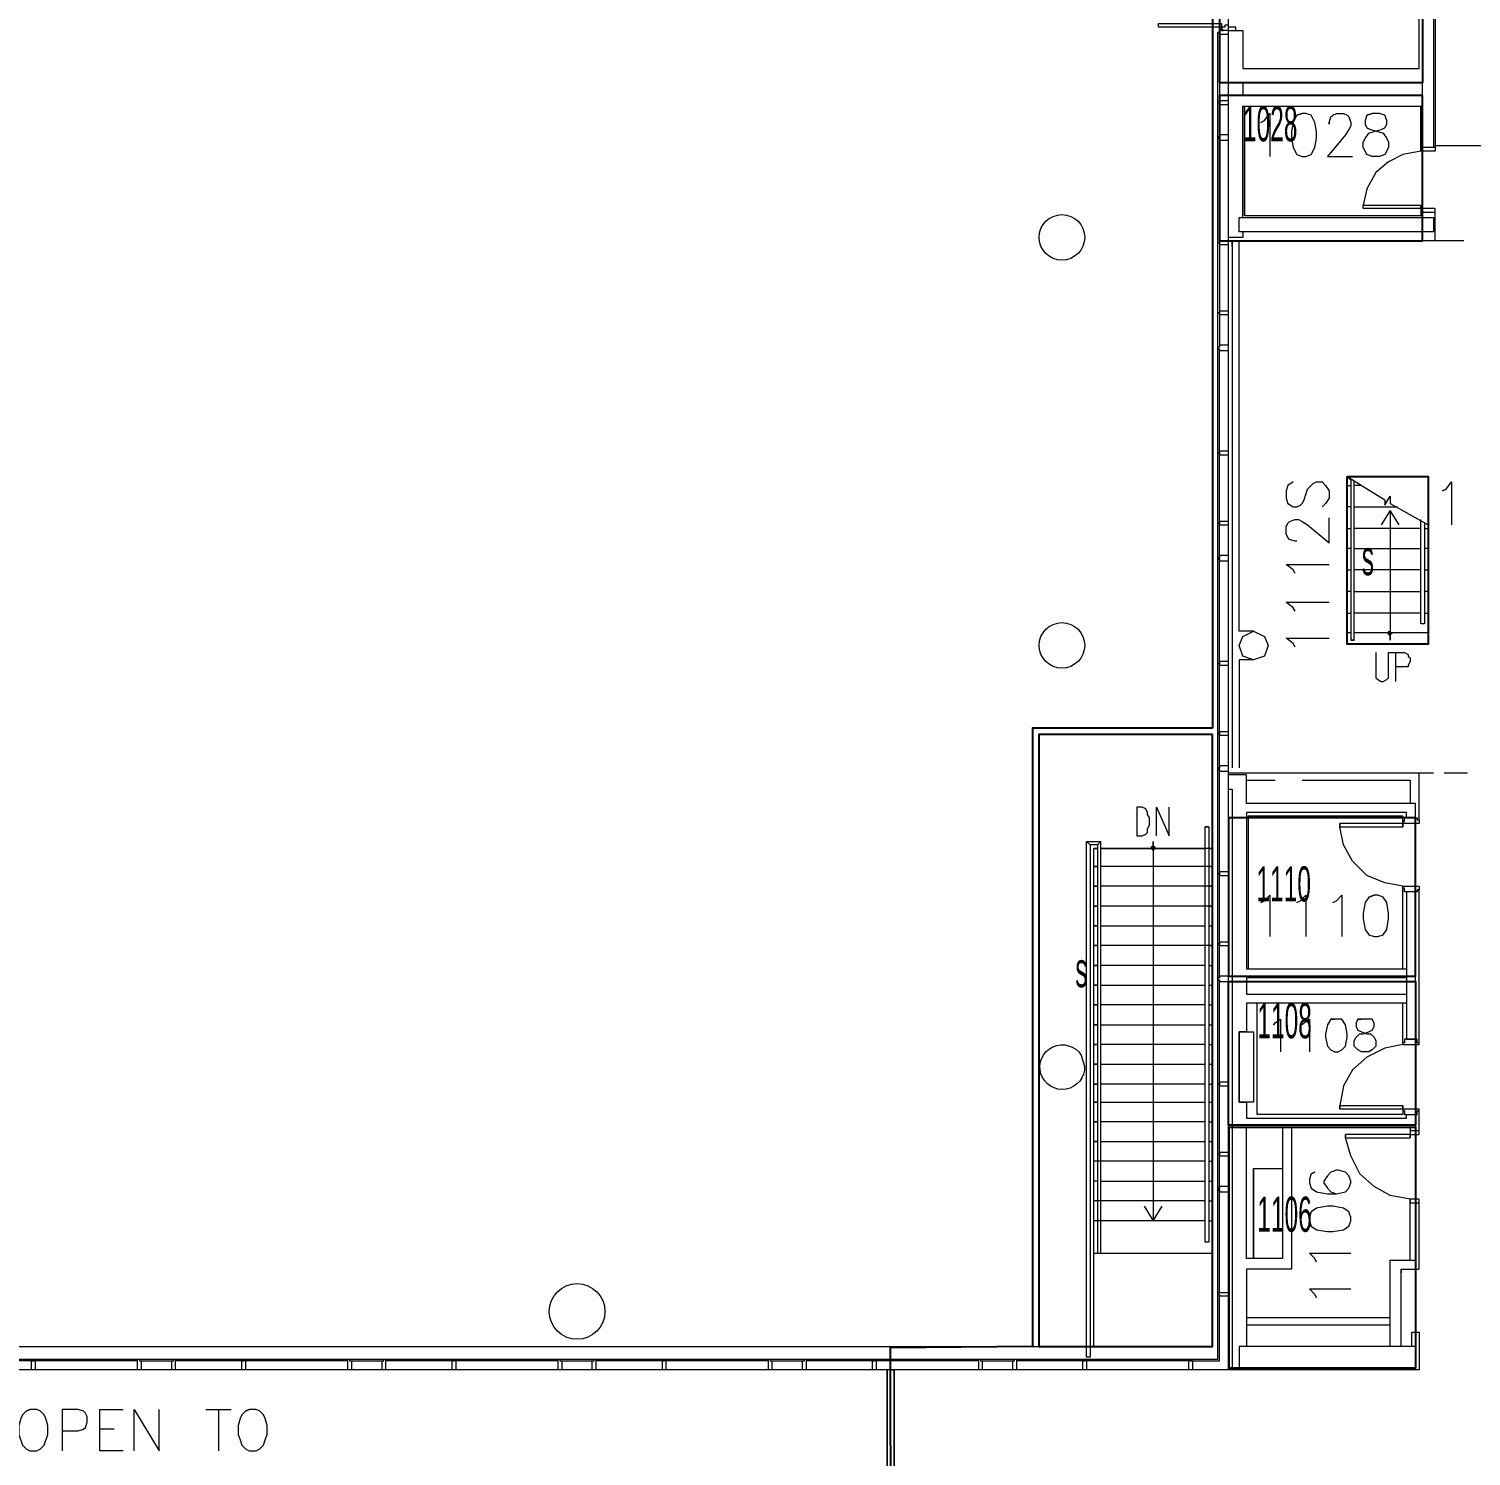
# Model space of a CAD drawing. Header units: metres. Extents: x 3 to 116, y 0 to 119.
# Drawn here: x 52.48 to 73.01, y 71.69 to 92.01 of the extents above; entities that cross this region are included whole.
import ezdxf

# ---------------------------------------------------------------- set-up
doc = ezdxf.new("R2010")
doc.units = ezdxf.units.M
doc.layers.add('Outside', color=7, linetype='Continuous')
doc.layers.add('PDF_Geometry', color=7, linetype='Continuous', transparency=0.8)
doc.styles.get("Standard").update_dxf_attribs({"font": 'arial.ttf', "width": 0.5, "height": 0.5})

msp = doc.modelspace()

# ---------------------------------------------------------------- linework, layer by layer
for points in [[(72.317, 91.238), (69.431, 91.238), (69.431, 96.124), (72.317, 96.124)], [(72.317, 91.059), (69.426, 91.059), (69.426, 88.987), (72.317, 88.987)], [(71.243, 85.635), (72.394, 85.635), (72.394, 83.248), (71.243, 83.248)], [(69.324, 81.963), (66.856, 81.963), (66.856, 73.255), (69.324, 73.255)], [(69.554, 78.524), (72.215, 78.524), (72.215, 80.775), (69.554, 80.775)], [(72.215, 76.402), (69.554, 76.402), (69.554, 78.447), (72.215, 78.447)], [(69.564, 76.375), (72.215, 76.375), (72.215, 72.947), (69.564, 72.947)]]:
    msp.add_lwpolyline(points, close=True)
at = {"layer": 'Outside'}
msp.add_lwpolyline([(92.232, 88.408), (89.611, 88.424), (89.611, 89.55), (74.594, 89.55), (74.594, 96.457), (76.18, 96.457), (76.18, 96.215), (77.024, 95.408), (78.61, 95.382), (79.48, 96.201), (79.48, 96.508), (81.552, 96.508), (81.552, 98.989), (90.404, 98.913, 0.420713), (91.632, 100.115), (91.658, 101.292), (94.011, 101.266), (94.037, 107.022), (92.092, 107.048), (92.092, 118.074), (69.324, 118.074), (69.324, 82.054)], format="xyb", dxfattribs=at)
msp.add_lwpolyline([(69.324, 82.054), (66.766, 82.054), (66.766, 73.254), (64.74, 73.235), (64.745, 70.465), (33.44, 70.469), (33.432, 62.483), (30.899, 62.483), (30.848, 70.465), (6.059, 70.619)], dxfattribs=at)
at = {"layer": 'PDF_Geometry', "lineweight": 5}
for points in [[(72.368, 98.12), (72.496, 98.12), (72.368, 98.12), (72.368, 98.196), (72.496, 98.196), (72.496, 98.171), (72.522, 98.171), (72.522, 98.145), (72.496, 98.145), (72.496, 98.12), (72.496, 90.266), (72.292, 90.266), (72.036, 90.215), (71.831, 90.112), (71.652, 89.959), (71.524, 89.729), (71.473, 89.498)], [(72.906, 88.987), (72.496, 88.987), (69.554, 88.987), (69.554, 91.98), (69.759, 91.98), (69.759, 91.443), (72.266, 91.443), (72.266, 96.124)], [(72.471, 96.124), (72.471, 90.317)], [(72.164, 73.254), (72.164, 73.458), (72.266, 73.458), (72.266, 72.921), (69.554, 72.921), (69.554, 94.845)], [(69.657, 91.98), (69.657, 92.031), (69.554, 92.031), (69.554, 92.057), (69.503, 92.057), (69.503, 92.031), (69.452, 92.031), (69.452, 91.98), (69.478, 91.98), (69.452, 92.031), (68.557, 92.031), (68.557, 92.082), (69.452, 92.082), (69.452, 92.031)], [(30.439, 73.074), (69.401, 73.074), (69.401, 91.954)], [(69.426, 91.954), (69.426, 90.931), (69.554, 90.931), (69.554, 90.982), (69.426, 90.982), (69.426, 90.957), (69.401, 90.957), (69.426, 90.957), (69.426, 90.931)], [(69.759, 91.238), (69.759, 91.059)], [(69.426, 90.471), (69.426, 90.957)], [(69.759, 89.319), (69.759, 90.905), (72.317, 90.905), (72.317, 90.266)], [(69.759, 90.905), (69.759, 89.345)], [(72.496, 88.987), (72.496, 89.447), (72.292, 89.447), (72.292, 89.345), (69.785, 89.345), (69.785, 90.905)], [(70.066, 90.701), (70.015, 90.675), (70.066, 90.701), (70.143, 90.803), (70.143, 90.189)], [(70.526, 90.778), (70.603, 90.803), (70.526, 90.778), (70.475, 90.675), (70.45, 90.547), (70.45, 90.445), (70.475, 90.317), (70.526, 90.215), (70.603, 90.189), (70.654, 90.189), (70.731, 90.215), (70.782, 90.317), (70.808, 90.445), (70.808, 90.547), (70.782, 90.675), (70.731, 90.778), (70.654, 90.803), (70.603, 90.803)], [(70.987, 90.675), (70.987, 90.65), (70.987, 90.675), (71.012, 90.752), (71.038, 90.778), (71.089, 90.803), (71.192, 90.803), (71.243, 90.778), (71.268, 90.752), (71.294, 90.675), (71.294, 90.624), (71.268, 90.573), (71.217, 90.496), (70.961, 90.189), (71.319, 90.189)], [(71.524, 90.778), (71.601, 90.803), (71.524, 90.778), (71.499, 90.701), (71.499, 90.65), (71.524, 90.598), (71.575, 90.573), (71.678, 90.547), (71.754, 90.522), (71.806, 90.445), (71.831, 90.394), (71.831, 90.317), (71.78, 90.215), (71.703, 90.189), (71.601, 90.189), (71.524, 90.215), (71.473, 90.317), (71.473, 90.394), (71.499, 90.445), (71.55, 90.522), (71.626, 90.547), (71.729, 90.573), (71.78, 90.598), (71.806, 90.65), (71.806, 90.701), (71.78, 90.778), (71.703, 90.803), (71.601, 90.803)], [(72.292, 90.266), (72.292, 90.905)], [(69.426, 90.445), (69.426, 87.963), (69.426, 87.477)], [(74.261, 90.343), (72.496, 90.343)], [(72.496, 90.317), (72.317, 90.317)], [(72.292, 89.447), (72.292, 89.498)], [(72.292, 89.396), (72.496, 89.396)], [(69.759, 89.115), (69.759, 89.038), (69.554, 89.038)], [(69.605, 88.91), (69.605, 88.987), (69.605, 81.491)], [(69.912, 83.435), (69.708, 83.435), (69.708, 88.987)], [(69.426, 78.498), (69.426, 78.984), (69.426, 85.968), (69.426, 87.452)], [(71.294, 83.41), (71.243, 83.41), (71.243, 85.635), (71.294, 85.584), (71.294, 83.307), (71.345, 83.307), (71.345, 85.559)], [(71.243, 85.635), (71.78, 85.303), (71.78, 85.226), (71.857, 85.354), (71.857, 85.252), (72.394, 84.945), (72.394, 83.41), (71.345, 83.41)], [(70.475, 85.559), (70.399, 85.508), (70.373, 85.431), (70.373, 85.328), (70.399, 85.252), (70.475, 85.201), (70.526, 85.201), (70.578, 85.226), (70.603, 85.252), (70.629, 85.303), (70.68, 85.456), (70.757, 85.533), (70.808, 85.559), (70.885, 85.559), (70.936, 85.508), (70.987, 85.431), (70.987, 85.328), (70.936, 85.252), (70.885, 85.201)], [(71.243, 85.508), (71.294, 85.508)], [(71.447, 85.508), (71.345, 85.508)], [(72.65, 85.456), (72.599, 85.431), (72.65, 85.456), (72.727, 85.559), (72.727, 84.945)], [(71.294, 85.201), (71.243, 85.201)], [(71.345, 85.201), (71.959, 85.201)], [(70.526, 84.714), (70.501, 84.714), (70.424, 84.74), (70.399, 84.766), (70.373, 84.817), (70.373, 84.919), (70.399, 84.97), (70.424, 84.996), (70.501, 85.021), (70.552, 85.021), (70.603, 84.996), (70.68, 84.945), (70.987, 84.689), (70.987, 85.047)], [(71.985, 84.945), (71.857, 85.149), (71.729, 84.945)], [(71.857, 85.149), (71.857, 83.307), (71.857, 83.41), (71.882, 83.41), (71.857, 83.41), (71.857, 83.435), (71.831, 83.41), (71.831, 83.384), (71.857, 83.384), (71.882, 83.41), (71.857, 83.41), (71.857, 83.384), (71.857, 83.435), (71.857, 83.384), (71.831, 83.435), (71.831, 83.384), (71.831, 83.41), (71.831, 83.384), (71.857, 83.384), (71.831, 83.384), (71.882, 83.41), (71.831, 83.41), (71.857, 83.41), (71.831, 83.41)], [(72.343, 84.97), (72.343, 83.538), (72.292, 83.538), (72.292, 85.021)], [(71.243, 84.894), (71.294, 84.894)], [(72.292, 84.894), (71.345, 84.894)], [(72.343, 84.894), (72.394, 84.894)], [(71.294, 84.612), (71.243, 84.612)], [(71.345, 84.612), (72.292, 84.612)], [(72.394, 84.612), (72.343, 84.612)], [(70.501, 84.254), (70.475, 84.305), (70.373, 84.382), (70.987, 84.382)], [(71.243, 84.305), (71.294, 84.305)], [(72.292, 84.305), (71.345, 84.305)], [(72.343, 84.305), (72.394, 84.305)], [(71.294, 83.998), (71.243, 83.998)], [(71.345, 83.998), (72.292, 83.998)], [(72.394, 83.998), (72.343, 83.998)], [(70.501, 83.717), (70.475, 83.768), (70.373, 83.845), (70.987, 83.845)], [(71.243, 83.691), (71.294, 83.691)], [(72.292, 83.691), (71.345, 83.691)], [(72.343, 83.691), (72.394, 83.691)], [(67.201, 83.538), (67.201, 83.538)], [(72.343, 83.538), (72.292, 83.538)], [(70.501, 83.205), (70.475, 83.256), (70.373, 83.333), (70.987, 83.333)], [(71.345, 83.307), (71.294, 83.307)], [(69.912, 83.026), (69.708, 83.026), (69.708, 81.491)], [(71.652, 83.128), (71.652, 82.77), (71.678, 82.745), (71.729, 82.719), (71.754, 82.719), (71.806, 82.745), (71.831, 82.77), (71.831, 83.128), (71.933, 83.128), (71.933, 82.719)], [(71.933, 83.128), (72.061, 83.128), (72.113, 83.103), (72.113, 83.077), (72.138, 83.052), (72.138, 83), (72.113, 82.949), (72.113, 82.924), (71.933, 82.924)], [(72.266, 80.749), (72.266, 81.414), (69.554, 81.414)], [(72.215, 80.775), (72.215, 80.979), (69.81, 80.979), (69.81, 81.389), (69.554, 81.389)], [(69.81, 81.312), (70.219, 81.312)], [(70.603, 81.312), (72.138, 81.312), (72.138, 80.979)], [(72.471, 81.414), (72.266, 81.414)], [(72.957, 81.414), (72.624, 81.414)], [(69.554, 81.184), (69.605, 81.184), (69.605, 72.947)], [(68.531, 80.519), (68.531, 80.928), (68.71, 80.519), (68.71, 80.928)], [(72.087, 80.775), (72.087, 80.852), (69.81, 80.852), (69.81, 78.626), (72.087, 78.626), (72.087, 78.498), (69.81, 78.498), (69.81, 78.268), (72.087, 78.268), (72.087, 78.14), (69.81, 78.14), (69.81, 77.73), (69.708, 77.73), (69.708, 76.733), (69.81, 76.733), (69.81, 76.503), (72.087, 76.503), (72.087, 76.554)], [(72.061, 80.724), (72.061, 80.775), (72.24, 80.775), (72.24, 80.749), (72.266, 80.749), (72.266, 80.698), (72.036, 80.698), (72.036, 80.724), (72.061, 80.724), (72.036, 80.724), (72.036, 80.8), (69.836, 80.8), (69.836, 78.626)], [(72.036, 79.803), (71.78, 79.854), (71.524, 79.956), (71.319, 80.161), (71.192, 80.391), (71.14, 80.647), (71.14, 80.698), (71.14, 80.647), (72.036, 80.647), (72.036, 80.698), (71.14, 80.698)], [(72.036, 80.698), (72.036, 80.647)], [(69.273, 80.647), (69.222, 80.647)], [(67.533, 80.442), (67.738, 80.442)], [(67.687, 80.391), (67.584, 80.391)], [(67.636, 73.254), (67.636, 80.34), (67.687, 80.34)], [(67.636, 80.34), (67.687, 80.34), (67.636, 80.34)], [(67.738, 74.584), (67.738, 80.442), (67.687, 80.391), (67.687, 74.584)], [(69.324, 80.34), (69.273, 80.34), (69.324, 80.34), (67.738, 80.34), (69.222, 80.34)], [(68.505, 80.365), (68.505, 80.34), (68.505, 80.365), (68.454, 80.365), (68.454, 80.34), (68.48, 80.314), (68.505, 80.34), (68.48, 80.34), (68.505, 80.34), (68.505, 80.365), (68.48, 80.34), (68.48, 80.365), (68.48, 80.34), (68.454, 80.365), (68.454, 80.34), (68.48, 80.34), (68.48, 80.442), (68.48, 75.044)], [(67.687, 80.084), (67.636, 80.084), (67.687, 80.084)], [(69.273, 80.084), (69.324, 80.084), (67.738, 80.084)], [(67.687, 79.803), (67.636, 79.803), (67.687, 79.803)], [(69.273, 79.803), (69.324, 79.803), (67.738, 79.803)], [(70.066, 79.598), (70.015, 79.572), (70.066, 79.598), (70.143, 79.675), (70.143, 79.086)], [(70.526, 79.572), (70.578, 79.598), (70.654, 79.675), (70.654, 79.086)], [(71.038, 79.572), (71.089, 79.598), (71.166, 79.675), (71.166, 79.086)], [(71.55, 79.649), (71.626, 79.675), (71.55, 79.649), (71.499, 79.572), (71.473, 79.419), (71.473, 79.342), (71.499, 79.189), (71.55, 79.112), (71.626, 79.086), (71.678, 79.086), (71.754, 79.112), (71.806, 79.189), (71.831, 79.342), (71.831, 79.419), (71.806, 79.572), (71.754, 79.649), (71.678, 79.675), (71.626, 79.675)], [(72.036, 78.626), (72.036, 79.777)], [(72.266, 77.577), (72.266, 79.752), (72.215, 79.726), (72.087, 79.726), (72.087, 77.628), (72.215, 77.628), (72.215, 79.726)], [(67.636, 79.521), (67.687, 79.521), (67.636, 79.521)], [(69.273, 79.521), (69.324, 79.521), (67.738, 79.521)], [(67.636, 79.24), (67.687, 79.24), (67.636, 79.24)], [(67.738, 79.24), (69.222, 79.24)], [(69.273, 79.24), (69.324, 79.24)], [(67.636, 78.958), (67.687, 78.958), (67.636, 78.958)], [(69.273, 78.958), (69.324, 78.958), (67.738, 78.958)], [(67.687, 78.677), (67.636, 78.677), (67.687, 78.677)], [(69.222, 78.677), (67.738, 78.677)], [(69.273, 78.677), (69.324, 78.677)], [(69.426, 74.021), (69.426, 76.989), (69.426, 78.472)], [(67.687, 78.396), (67.636, 78.396), (67.687, 78.396)], [(67.738, 78.396), (69.222, 78.396)], [(69.273, 78.396), (69.324, 78.396)], [(67.687, 78.114), (67.636, 78.114), (67.687, 78.114)], [(69.222, 78.114), (67.738, 78.114)], [(69.273, 78.114), (69.324, 78.114)], [(72.061, 76.605), (72.061, 76.554), (72.24, 76.554), (72.24, 76.605), (72.266, 76.605), (72.266, 76.63), (72.036, 76.63), (72.036, 76.605), (72.061, 76.605), (72.036, 76.605), (72.036, 76.554), (69.964, 76.554), (69.964, 78.14)], [(72.036, 77.577), (72.036, 78.14)], [(67.687, 77.833), (67.636, 77.833), (67.687, 77.833)], [(67.738, 77.833), (69.222, 77.833)], [(69.273, 77.833), (69.324, 77.833)], [(70.219, 77.858), (70.194, 77.833), (70.219, 77.858), (70.296, 77.91), (70.296, 77.449)], [(70.603, 77.833), (70.629, 77.858), (70.705, 77.91), (70.705, 77.449)], [(71.012, 77.91), (71.064, 77.91), (71.012, 77.91), (70.961, 77.833), (70.936, 77.705), (70.936, 77.654), (70.961, 77.526), (71.012, 77.475), (71.064, 77.449), (71.115, 77.449), (71.166, 77.475), (71.217, 77.526), (71.243, 77.654), (71.243, 77.705), (71.217, 77.833), (71.166, 77.91), (71.064, 77.91)], [(71.396, 77.91), (71.447, 77.91), (71.396, 77.91), (71.371, 77.858), (71.371, 77.807), (71.396, 77.756), (71.447, 77.73), (71.524, 77.705), (71.575, 77.705), (71.626, 77.654), (71.652, 77.603), (71.652, 77.526), (71.601, 77.475), (71.55, 77.449), (71.447, 77.449), (71.396, 77.475), (71.345, 77.526), (71.345, 77.603), (71.371, 77.654), (71.422, 77.705), (71.473, 77.705), (71.55, 77.73), (71.601, 77.756), (71.626, 77.807), (71.626, 77.858), (71.601, 77.91), (71.447, 77.91)], [(67.687, 77.551), (67.636, 77.551), (67.687, 77.551)], [(69.222, 77.551), (67.738, 77.551)], [(69.273, 77.551), (69.324, 77.551)], [(72.036, 77.551), (71.78, 77.5), (71.524, 77.372), (71.319, 77.193), (71.192, 76.963), (71.14, 76.682), (71.14, 76.63), (71.14, 76.682), (72.036, 76.682), (72.036, 76.63), (71.14, 76.63)], [(67.687, 77.27), (67.636, 77.27), (67.687, 77.27)], [(67.738, 77.27), (69.222, 77.27)], [(69.273, 77.27), (69.324, 77.27)], [(67.687, 76.989), (67.636, 76.989), (67.687, 76.989)], [(69.222, 76.989), (67.738, 76.989)], [(69.273, 76.989), (69.324, 76.989)], [(67.687, 76.733), (67.636, 76.733), (67.687, 76.733)], [(67.738, 76.733), (69.222, 76.733)], [(69.273, 76.733), (69.324, 76.733)], [(72.036, 76.63), (72.036, 76.682)], [(72.266, 76.323), (72.138, 76.323), (72.138, 76.272), (72.266, 76.272), (72.266, 76.605)], [(67.687, 76.451), (67.636, 76.451), (67.687, 76.451)], [(69.222, 76.451), (67.738, 76.451)], [(69.273, 76.451), (69.324, 76.451)], [(72.215, 76.554), (72.215, 76.375), (70.45, 76.375), (70.45, 74.354), (69.81, 74.354), (69.81, 73.254)], [(72.138, 76.375), (72.138, 76.272), (72.138, 76.221)], [(67.687, 76.17), (67.636, 76.17), (67.687, 76.17)], [(67.738, 76.17), (69.222, 76.17)], [(69.273, 76.17), (69.324, 76.17)], [(72.138, 74.482), (72.138, 75.351), (71.857, 75.402), (71.626, 75.53), (71.422, 75.709), (71.294, 75.965), (71.217, 76.221), (71.217, 76.272), (71.217, 76.221), (72.138, 76.221), (72.138, 76.272), (71.217, 76.272)], [(69.222, 75.889), (67.636, 75.889)], [(69.273, 75.889), (69.324, 75.889)], [(69.554, 75.94), (69.554, 75.786)], [(69.912, 75.786), (69.912, 74.507)], [(70.731, 75.709), (70.782, 75.735), (70.731, 75.709), (70.705, 75.633), (70.705, 75.582), (70.731, 75.505), (70.808, 75.454), (70.961, 75.428), (71.089, 75.428), (71.217, 75.454), (71.268, 75.505), (71.294, 75.582), (71.294, 75.607), (71.268, 75.684), (71.217, 75.735), (71.115, 75.761), (71.089, 75.761), (71.012, 75.735), (70.961, 75.684), (70.91, 75.607), (70.91, 75.582), (70.961, 75.505), (71.012, 75.454), (71.089, 75.428)], [(67.687, 75.607), (67.636, 75.607)], [(67.738, 75.607), (69.222, 75.607)], [(69.273, 75.607), (69.324, 75.607)], [(72.01, 73.254), (72.01, 74.354), (72.266, 74.354), (72.266, 75.351), (72.138, 75.351), (72.138, 75.3), (72.266, 75.3)], [(69.222, 75.326), (67.636, 75.326)], [(68.352, 75.249), (68.48, 75.044), (68.608, 75.249)], [(69.273, 75.326), (69.324, 75.326)], [(70.731, 74.968), (70.705, 75.044), (70.731, 74.968), (70.808, 74.916), (70.961, 74.891), (71.038, 74.891), (71.192, 74.916), (71.268, 74.968), (71.294, 75.044), (71.294, 75.096), (71.268, 75.172), (71.192, 75.223), (71.038, 75.249), (70.961, 75.249), (70.808, 75.223), (70.731, 75.172), (70.705, 75.096), (70.705, 75.044)], [(69.222, 75.044), (67.636, 75.044)], [(69.273, 75.044), (69.324, 75.044)], [(67.636, 74.584), (69.324, 74.584)], [(70.808, 74.456), (70.782, 74.507), (70.705, 74.584), (71.294, 74.584)], [(71.857, 73.254), (71.857, 74.482), (72.215, 74.482), (72.215, 74.354)], [(72.01, 74.354), (72.01, 74.302)], [(69.017, 73.049), (69.426, 73.049), (69.426, 73.995), (69.426, 73.97), (69.426, 73.995), (69.401, 73.995), (69.401, 74.021), (69.554, 74.021), (69.554, 73.97), (69.426, 73.97)], [(70.782, 73.995), (70.808, 73.944), (70.782, 73.995), (70.705, 74.072), (71.294, 74.072)], [(69.81, 73.561), (71.857, 73.561), (71.857, 73.663), (69.81, 73.663)], [(30.209, 73.254), (67.533, 73.254)], [(69.324, 73.254), (67.584, 73.254)], [(69.554, 72.921), (30.439, 72.921)], [(54.026, 73.049), (52.568, 73.049), (52.568, 72.921), (52.516, 72.921), (52.516, 73.049), (52.542, 73.049), (52.542, 73.074), (52.568, 73.074), (52.568, 73.049), (51.57, 73.049)], [(54.051, 73.049), (54.537, 73.049)], [(57.019, 73.049), (55.561, 73.049), (55.561, 72.921), (55.51, 72.921), (55.51, 73.049), (55.535, 73.049), (55.535, 73.074), (55.561, 73.074), (55.561, 73.049), (54.563, 73.049)], [(57.044, 73.049), (57.531, 73.049)], [(60.012, 73.049), (58.554, 73.049), (58.554, 72.921), (58.503, 72.921), (58.503, 73.049), (58.528, 73.049), (58.528, 73.074), (58.554, 73.074), (58.554, 73.049), (57.556, 73.049)], [(60.038, 73.049), (60.524, 73.049)], [(63.005, 73.049), (61.547, 73.049), (61.547, 72.921), (61.496, 72.921), (61.496, 73.049), (61.521, 73.049), (61.521, 73.074), (61.547, 73.074), (61.547, 73.049), (60.549, 73.049)], [(63.031, 73.049), (63.517, 73.049)], [(65.998, 73.049), (64.54, 73.049), (64.54, 72.921), (64.489, 72.921), (64.489, 73.049), (64.515, 73.049), (64.515, 73.074), (64.54, 73.074), (64.54, 73.049), (63.542, 73.049)], [(64.694, 70.465), (64.694, 72.921), (64.694, 70.465), (64.796, 70.465), (64.796, 72.921), (64.745, 72.921), (64.745, 70.465), (64.745, 72.921), (64.796, 72.921), (64.796, 70.465)], [(66.024, 73.049), (66.51, 73.049)], [(69.043, 73.049), (69.043, 72.921), (68.991, 72.921), (68.991, 73.074), (69.017, 73.074), (69.017, 73.049), (69.043, 73.049), (67.533, 73.049), (67.533, 72.921), (67.482, 72.921), (67.482, 73.049), (67.508, 73.049), (67.508, 73.074), (67.533, 73.074), (67.533, 73.049), (66.536, 73.049)], [(69.708, 72.947), (69.554, 72.947)], [(52.44, 72.333), (52.491, 72.358), (52.44, 72.333), (52.388, 72.281), (52.363, 72.23), (52.337, 72.128), (52.337, 72), (52.388, 71.847), (52.44, 71.795), (52.491, 71.77), (52.593, 71.77), (52.644, 71.795), (52.695, 71.847), (52.747, 72), (52.747, 72.128), (52.721, 72.23), (52.695, 72.281), (52.644, 72.333), (52.593, 72.358), (52.491, 72.358)], [(52.951, 72.051), (53.182, 72.051), (53.258, 72.077), (53.284, 72.102), (53.309, 72.179), (53.309, 72.256), (53.284, 72.307), (53.258, 72.333), (53.182, 72.358), (52.951, 72.358), (52.951, 71.77)], [(53.821, 71.77), (53.489, 71.77), (53.489, 72.358), (53.821, 72.358)], [(53.975, 71.77), (53.975, 72.358), (54.333, 71.77), (54.333, 72.358)], [(54.998, 72.358), (55.356, 72.358)], [(55.177, 72.358), (55.177, 71.77)], [(55.561, 72.333), (55.612, 72.358), (55.561, 72.333), (55.51, 72.281), (55.484, 72.23), (55.458, 72.128), (55.458, 72), (55.484, 71.923), (55.51, 71.847), (55.561, 71.795), (55.612, 71.77), (55.714, 71.77), (55.765, 71.795), (55.817, 71.847), (55.842, 71.923), (55.868, 72), (55.868, 72.128), (55.842, 72.23), (55.817, 72.281), (55.765, 72.333), (55.714, 72.358), (55.612, 72.358)], [(53.693, 72.077), (53.489, 72.077)]]:
    msp.add_lwpolyline(points, dxfattribs=at)
for points in [[(69.426, 91.929), (69.554, 91.929), (69.554, 91.98), (69.426, 91.98), (69.426, 91.954), (69.401, 91.954), (69.426, 91.954)], [(69.759, 91.238), (69.759, 91.059), (72.317, 91.059), (72.317, 91.238)], [(69.426, 90.419), (69.554, 90.419), (69.554, 90.496), (69.426, 90.496), (69.426, 90.471), (69.401, 90.471), (69.401, 90.445), (69.426, 90.445)], [(69.708, 89.319), (72.471, 89.319), (72.471, 89.115), (69.708, 89.115)], [(71.473, 89.447), (71.473, 89.498), (72.292, 89.498), (72.292, 89.447)], [(69.426, 88.936), (69.554, 88.936), (69.554, 88.987), (69.426, 88.987), (69.426, 88.961), (69.401, 88.961), (69.426, 88.961)], [(69.426, 88.936), (69.554, 88.936), (69.554, 88.987), (69.426, 88.987), (69.426, 88.961), (69.401, 88.961), (69.426, 88.961)], [(69.426, 87.938), (69.554, 87.938), (69.554, 87.989), (69.426, 87.989), (69.426, 87.963), (69.401, 87.963), (69.426, 87.963)], [(69.426, 87.426), (69.554, 87.426), (69.554, 87.503), (69.426, 87.503), (69.426, 87.477), (69.401, 87.477), (69.401, 87.452), (69.426, 87.452)], [(69.426, 85.942), (69.554, 85.942), (69.554, 85.994), (69.426, 85.994), (69.426, 85.968), (69.401, 85.968), (69.426, 85.968), (69.426, 85.942), (69.554, 85.942), (69.554, 85.994), (69.426, 85.994), (69.426, 85.968), (69.401, 85.968), (69.426, 85.968)], [(69.426, 85.942), (69.554, 85.942), (69.554, 85.994), (69.426, 85.994), (69.426, 85.968), (69.401, 85.968), (69.426, 85.968)], [(69.426, 84.945), (69.554, 84.945), (69.554, 84.996), (69.426, 84.996), (69.426, 84.97), (69.401, 84.97), (69.426, 84.97)], [(69.426, 84.433), (69.554, 84.433), (69.554, 84.51), (69.426, 84.51), (69.426, 84.484), (69.401, 84.484), (69.401, 84.459), (69.426, 84.459)], [(70.117, 83.231), (70.066, 83.077), (69.912, 83.026), (69.759, 83.077), (69.708, 83.231), (69.759, 83.359), (69.912, 83.435), (70.066, 83.359)], [(69.426, 82.949), (69.554, 82.949), (69.554, 83), (69.426, 83), (69.426, 82.975), (69.401, 82.975), (69.426, 82.975), (69.426, 82.949), (69.554, 82.949), (69.554, 83), (69.426, 83), (69.426, 82.975), (69.401, 82.975), (69.426, 82.975), (69.426, 82.949), (69.554, 82.949), (69.554, 83), (69.426, 83), (69.426, 82.975), (69.401, 82.975), (69.426, 82.975)], [(66.766, 73.254), (66.766, 82.054), (69.324, 82.054), (66.766, 82.054)], [(69.426, 81.952), (69.554, 81.952), (69.554, 82.003), (69.426, 82.003), (69.426, 81.977), (69.401, 81.977), (69.426, 81.977)], [(69.426, 81.44), (69.554, 81.44), (69.554, 81.517), (69.426, 81.517), (69.426, 81.491), (69.401, 81.491), (69.401, 81.466), (69.426, 81.466)], [(68.25, 80.519), (68.326, 80.519), (68.377, 80.545), (68.403, 80.57), (68.403, 80.621), (68.429, 80.672), (68.429, 80.775), (68.403, 80.826), (68.403, 80.852), (68.377, 80.903), (68.326, 80.928), (68.25, 80.928)], [(69.222, 74.737), (69.222, 80.647), (69.273, 80.647), (69.273, 74.737)], [(67.584, 73.1), (67.533, 73.1), (67.533, 80.442), (67.584, 80.391)], [(69.426, 79.956), (69.554, 79.956), (69.554, 80.007), (69.426, 80.007), (69.426, 79.982), (69.401, 79.982), (69.426, 79.982), (69.426, 79.956), (69.554, 79.956), (69.554, 80.007), (69.426, 80.007), (69.426, 79.982), (69.401, 79.982), (69.426, 79.982), (69.426, 79.956), (69.554, 79.956), (69.554, 80.007), (69.426, 80.007), (69.426, 79.982), (69.401, 79.982), (69.426, 79.982)], [(72.061, 79.777), (72.036, 79.777), (72.036, 79.803), (72.266, 79.803), (72.266, 79.752), (72.24, 79.752), (72.24, 79.726), (72.061, 79.726)], [(69.426, 78.958), (69.554, 78.958), (69.554, 79.01), (69.426, 79.01), (69.426, 78.984), (69.401, 78.984), (69.426, 78.984)], [(69.426, 78.447), (69.554, 78.447), (69.554, 78.524), (69.426, 78.524), (69.426, 78.498), (69.401, 78.498), (69.401, 78.472), (69.426, 78.472)], [(69.708, 76.733), (69.708, 77.73), (69.912, 77.73), (69.912, 76.733)], [(72.061, 77.577), (72.036, 77.577), (72.036, 77.551), (72.266, 77.551), (72.266, 77.577), (72.24, 77.577), (72.24, 77.628), (72.061, 77.628)], [(69.426, 76.963), (69.554, 76.963), (69.554, 77.014), (69.426, 77.014), (69.426, 76.989), (69.401, 76.989), (69.426, 76.989), (69.426, 76.963), (69.554, 76.963), (69.554, 77.014), (69.426, 77.014), (69.426, 76.989), (69.401, 76.989), (69.426, 76.989), (69.426, 76.963), (69.554, 76.963), (69.554, 77.014), (69.426, 77.014), (69.426, 76.989), (69.401, 76.989), (69.426, 76.989)], [(70.322, 76.375), (70.322, 74.507), (69.81, 74.507), (69.81, 76.375)], [(69.426, 75.965), (69.554, 75.965), (69.554, 76.016), (69.426, 76.016), (69.426, 75.991), (69.401, 75.991), (69.426, 75.991)], [(69.912, 74.507), (69.912, 75.786), (70.322, 75.786), (70.322, 74.507)], [(69.426, 75.454), (69.554, 75.454), (69.554, 75.53), (69.426, 75.53), (69.426, 75.505), (69.401, 75.505), (69.401, 75.479), (69.426, 75.479)], [(72.215, 73.254), (69.708, 73.254), (69.708, 72.947), (72.215, 72.947)], [(54.077, 73.049), (54.077, 72.921), (54.026, 72.921), (54.026, 73.074), (54.051, 73.074), (54.051, 73.049)], [(54.563, 73.049), (54.563, 72.921), (54.512, 72.921), (54.512, 73.049), (54.537, 73.049), (54.537, 73.074), (54.563, 73.074)], [(57.07, 73.049), (57.07, 72.921), (57.019, 72.921), (57.019, 73.074), (57.044, 73.074), (57.044, 73.049)], [(57.556, 73.049), (57.556, 72.921), (57.505, 72.921), (57.505, 73.049), (57.531, 73.049), (57.531, 73.074), (57.556, 73.074)], [(60.063, 73.049), (60.063, 72.921), (60.012, 72.921), (60.012, 73.074), (60.038, 73.074), (60.038, 73.049)], [(60.549, 73.049), (60.549, 72.921), (60.498, 72.921), (60.498, 73.049), (60.524, 73.049), (60.524, 73.074), (60.549, 73.074)], [(63.056, 73.049), (63.056, 72.921), (63.005, 72.921), (63.005, 73.074), (63.031, 73.074), (63.031, 73.049)], [(63.542, 73.049), (63.542, 72.921), (63.491, 72.921), (63.491, 73.049), (63.517, 73.049), (63.517, 73.074), (63.542, 73.074)], [(66.049, 73.049), (66.049, 72.921), (65.998, 72.921), (65.998, 73.074), (66.024, 73.074), (66.024, 73.049)], [(66.536, 73.049), (66.536, 72.921), (66.484, 72.921), (66.484, 73.049), (66.51, 73.049), (66.51, 73.074), (66.536, 73.074)]]:
    msp.add_lwpolyline(points, close=True, dxfattribs=at)
msp.add_lwpolyline([(67.505, 77.244, -7.752345), (67.457, 77.398), (67.505, 77.244)], format="xyb", dxfattribs=at)
for centre, radius in [((67.183, 89.038), 0.324), ((67.183, 83.231), 0.324), ((60.282, 73.752), 0.396)]:
    msp.add_circle(centre, radius, dxfattribs=at)

# ---------------------------------------------------------------- texts
at = {"char_height": 0.5, "attachment_point": 1}
for s, width, insert in [('1028', 1.76519, (69.759, 90.905)), ('s', 0.73566, (71.451, 84.73)), ('1110', 1.63728, (69.951, 80.087)), ('s', 0.364, (67.374, 78.867)), ('1108', 1.78219, (69.964, 78.14)), ('1106', 1.77495, (69.963, 75.386))]:
    msp.add_mtext_dynamic_manual_height_columns(s, width=width, gutter_width=2.5, heights=[0], dxfattribs=dict(at, insert=insert))

doc.saveas('drawing.dxf')
